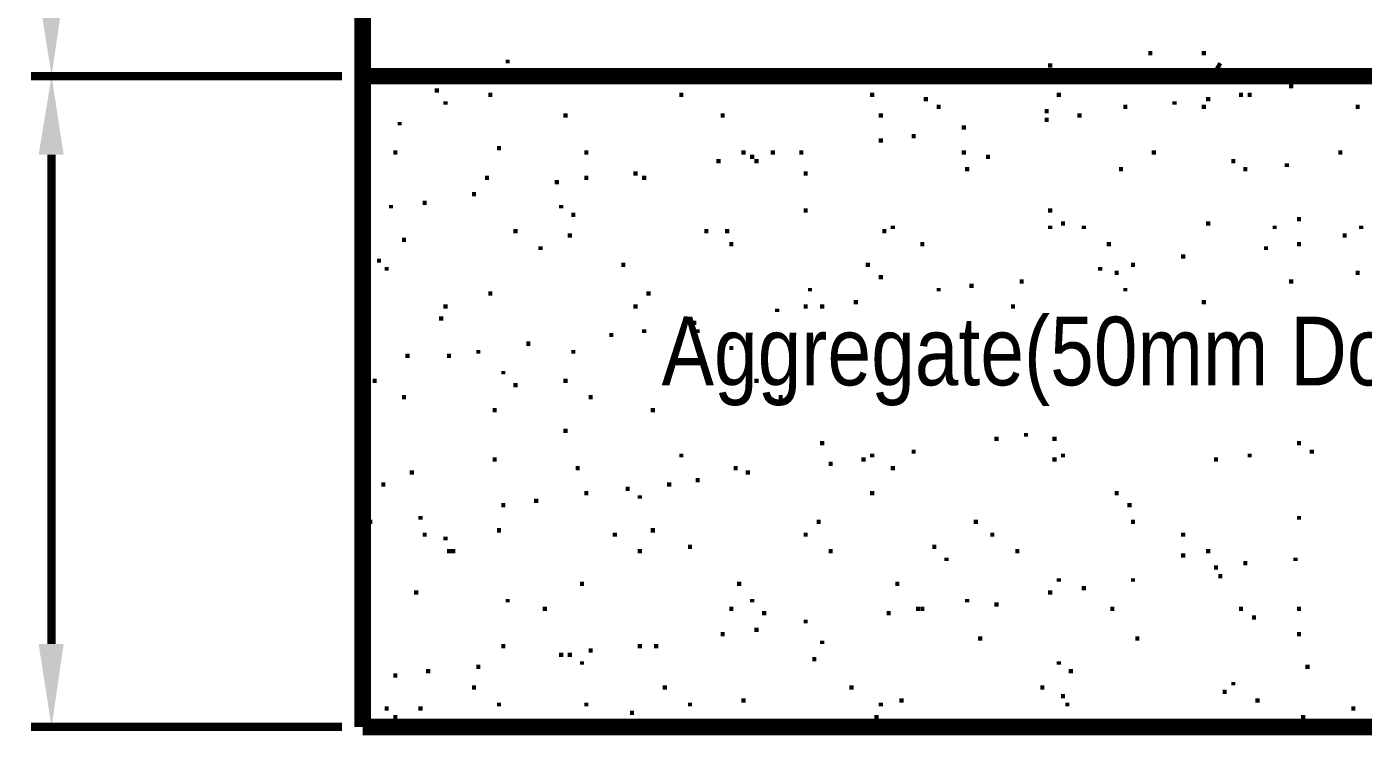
# Model space of a CAD drawing. Header units: millimetres. Extents: x 5 to 350, y 3 to 213.
# Drawn here: x 71.64 to 98.93, y 95.68 to 110.14 of the extents above; entities that cross this region are included whole.
import ezdxf

# ---------------------------------------------------------------- set-up
doc = ezdxf.new("R2010")
doc.units = ezdxf.units.MM
for name, color, linetype in [('H', 251, 'Continuous'), ('P', 255, 'Continuous'), ('T', 255, 'Continuous')]:
    doc.layers.add(name, color=color, linetype=linetype)
doc.styles.get("Standard").update_dxf_attribs({"font": 'arial.ttf'})

msp = doc.modelspace()

# ---------------------------------------------------------------- hatches: boundary and pattern name
at = {"layer": 'H', "linetype": 'Continuous'}
for points in [[(72.143, 109.132), (71.878, 110.825), (72.39, 110.825), (72.143, 109.132)], [(71.878, 107.527), (72.143, 109.132), (72.39, 107.527), (71.878, 107.527)], [(72.143, 95.85), (71.878, 97.543), (72.39, 97.543), (72.143, 95.85)]]:
    msp.add_hatch(color=256, dxfattribs=at).paths.add_polyline_path(points)

# ---------------------------------------------------------------- linework, layer by layer
at = {"layer": 'P'}
for points, const_width in [([(78.493, 120.403), (78.493, 95.85)], 0.339), ([(81.456, 109.396), (81.456, 109.467)], 0.085), ([(94.58, 109.555), (94.58, 109.643)], 0.085), ([(95.673, 109.555), (95.673, 109.643)], 0.085), ([(78.07, 109.132), (71.72, 109.132)], 0.169), ([(78.07, 109.132), (71.72, 109.132)], 0.169), ([(123.19, 109.132), (78.493, 109.132)], 0.339), ([(78.493, 109.132), (126.065, 109.132)], 0.339), ([(80.61, 109.044), (80.61, 109.132)], 0.085), ([(84.49, 109.044), (84.49, 109.132)], 0.085), ([(88.388, 109.044), (88.388, 109.132)], 0.085), ([(92.198, 109.044), (92.198, 109.132)], 0.085), ([(92.534, 109.308), (92.534, 109.396)], 0.085), ([(95.85, 109.132), (96.008, 109.396)], 0.085), ([(96.008, 109.132), (96.008, 109.308)], 0.085), ([(96.097, 109.044), (96.097, 109.132)], 0.085), ([(80.01, 108.797), (80.01, 108.885)], 0.085), ([(97.455, 108.885), (97.455, 108.973)], 0.085), ([(80.186, 108.55), (80.186, 108.62)], 0.085), ([(81.104, 108.708), (81.104, 108.797)], 0.085), ([(85.002, 108.708), (85.002, 108.797)], 0.085), ([(85.002, 108.708), (85.002, 108.797)], 0.085), ([(88.9, 108.708), (88.9, 108.797)], 0.085), ([(89.994, 108.62), (89.994, 108.708)], 0.085), ([(92.71, 108.708), (92.71, 108.797)], 0.085), ([(95.074, 108.55), (95.074, 108.62)], 0.085), ([(95.762, 108.62), (95.762, 108.708)], 0.085), ([(96.432, 108.708), (96.432, 108.797)], 0.085), ([(96.608, 108.708), (96.608, 108.797)], 0.085), ([(82.638, 108.285), (82.638, 108.373)], 0.085), ([(85.848, 108.285), (85.848, 108.373)], 0.085), ([(89.076, 108.285), (89.076, 108.373)], 0.085), ([(90.258, 108.462), (90.258, 108.55)], 0.085), ([(92.463, 108.373), (92.463, 108.462)], 0.085), ([(93.133, 108.285), (93.133, 108.373)], 0.085), ([(94.068, 108.462), (94.068, 108.55)], 0.085), ([(95.673, 108.462), (95.673, 108.55)], 0.085), ([(98.813, 108.462), (98.813, 108.55)], 0.085), ([(79.252, 108.126), (79.252, 108.197)], 0.085), ([(90.77, 108.038), (90.77, 108.126)], 0.085), ([(92.463, 108.197), (92.463, 108.285)], 0.085), ([(89.076, 107.774), (89.076, 107.862)], 0.085), ([(89.747, 107.862), (89.747, 107.95)], 0.085), ([(72.143, 107.527), (72.143, 97.543)], 0.169), ([(79.163, 107.527), (79.163, 107.615)], 0.085), ([(81.28, 107.615), (81.28, 107.703)], 0.085), ([(83.062, 107.527), (83.062, 107.615)], 0.085), ([(86.272, 107.527), (86.272, 107.615)], 0.085), ([(86.448, 107.438), (86.448, 107.527)], 0.085), ([(86.872, 107.527), (86.872, 107.615)], 0.085), ([(87.454, 107.527), (87.454, 107.615)], 0.085), ([(90.77, 107.527), (90.77, 107.615)], 0.085), ([(91.264, 107.438), (91.264, 107.527)], 0.085), ([(94.65, 107.527), (94.65, 107.615)], 0.085), ([(98.46, 107.527), (98.46, 107.615)], 0.085), ([(85.76, 107.35), (85.76, 107.438)], 0.085), ([(86.536, 107.35), (86.536, 107.438)], 0.085), ([(90.84, 107.192), (90.84, 107.28)], 0.085), ([(93.98, 107.192), (93.98, 107.28)], 0.085), ([(96.273, 107.35), (96.273, 107.438)], 0.085), ([(96.52, 107.192), (96.52, 107.28)], 0.085), ([(97.367, 107.28), (97.367, 107.35)], 0.085), ([(81.033, 107.015), (81.033, 107.103)], 0.085), ([(82.462, 106.927), (82.462, 107.015)], 0.085), ([(83.062, 107.015), (83.062, 107.103)], 0.085), ([(84.067, 107.103), (84.067, 107.192)], 0.085), ([(84.243, 107.015), (84.243, 107.103)], 0.085), ([(87.542, 107.103), (87.542, 107.192)], 0.085), ([(80.768, 106.68), (80.768, 106.768)], 0.085), ([(79.075, 106.433), (79.075, 106.504)], 0.085), ([(79.763, 106.504), (79.763, 106.592)], 0.085), ([(82.55, 106.433), (82.55, 106.504)], 0.085), ([(87.542, 106.345), (87.542, 106.433)], 0.085), ([(92.534, 106.345), (92.534, 106.433)], 0.085), ([(82.797, 106.257), (82.797, 106.345)], 0.085), ([(92.798, 106.08), (92.798, 106.168)], 0.085), ([(95.762, 106.08), (95.762, 106.168)], 0.085), ([(97.614, 106.168), (97.614, 106.257)], 0.085), ([(81.615, 105.922), (81.615, 106.01)], 0.085), ([(82.726, 105.833), (82.726, 105.922)], 0.085), ([(85.513, 105.922), (85.513, 106.01)], 0.085), ([(85.937, 105.922), (85.937, 106.01)], 0.085), ([(89.147, 105.922), (89.147, 106.01)], 0.085), ([(89.323, 106.01), (89.323, 106.08)], 0.085), ([(92.534, 106.01), (92.534, 106.08)], 0.085), ([(93.222, 106.01), (93.222, 106.08)], 0.085), ([(97.12, 106.01), (97.12, 106.08)], 0.085), ([(98.548, 105.833), (98.548, 105.922)], 0.085), ([(98.884, 106.01), (98.884, 106.08)], 0.085), ([(79.34, 105.745), (79.34, 105.833)], 0.085), ([(82.127, 105.586), (82.127, 105.657)], 0.085), ([(86.025, 105.657), (86.025, 105.745)], 0.085), ([(89.923, 105.657), (89.923, 105.745)], 0.085), ([(93.733, 105.657), (93.733, 105.745)], 0.085), ([(96.943, 105.586), (96.943, 105.657)], 0.085), ([(97.614, 105.657), (97.614, 105.745)], 0.085), ([(97.614, 105.657), (97.614, 105.745)], 0.085), ([(78.828, 105.322), (78.828, 105.41)], 0.085), ([(83.82, 105.234), (83.82, 105.322)], 0.085), ([(88.812, 105.234), (88.812, 105.322)], 0.085), ([(94.227, 105.234), (94.227, 105.322)], 0.085), ([(95.25, 105.41), (95.25, 105.498)], 0.085), ([(78.987, 105.163), (78.987, 105.234)], 0.085), ([(89.076, 104.987), (89.076, 105.075)], 0.085), ([(93.557, 105.163), (93.557, 105.234)], 0.085), ([(93.892, 105.075), (93.892, 105.163)], 0.085), ([(98.813, 105.075), (98.813, 105.163)], 0.085), ([(87.63, 104.74), (87.63, 104.81)], 0.085), ([(90.258, 104.74), (90.258, 104.81)], 0.085), ([(90.928, 104.81), (90.928, 104.898)], 0.085), ([(90.928, 104.81), (90.928, 104.898)], 0.085), ([(91.952, 104.898), (91.952, 104.987)], 0.085), ([(94.068, 104.74), (94.068, 104.81)], 0.085), ([(97.455, 104.898), (97.455, 104.987)], 0.085), ([(81.104, 104.652), (81.104, 104.74)], 0.085), ([(84.332, 104.652), (84.332, 104.74)], 0.085), ([(88.565, 104.475), (88.565, 104.563)], 0.085), ([(95.673, 104.475), (95.673, 104.563)], 0.085), ([(80.098, 104.14), (80.098, 104.228)], 0.085), ([(80.186, 104.387), (80.186, 104.475)], 0.085), ([(84.067, 104.387), (84.067, 104.475)], 0.085), ([(85.09, 104.14), (85.09, 104.228)], 0.085), ([(86.96, 104.316), (86.96, 104.387)], 0.085), ([(87.542, 104.387), (87.542, 104.475)], 0.085), ([(87.877, 104.387), (87.877, 104.475)], 0.085), ([(91.775, 104.387), (91.775, 104.475)], 0.085), ([(84.243, 103.893), (84.243, 103.964)], 0.085), ([(85.266, 104.052), (85.266, 104.14)], 0.085), ([(85.337, 103.893), (85.337, 103.964)], 0.085), ([(81.88, 103.628), (81.88, 103.717)], 0.085), ([(83.573, 103.805), (83.573, 103.893)], 0.085), ([(79.41, 103.382), (79.41, 103.47)], 0.085), ([(80.257, 103.382), (80.257, 103.47)], 0.085), ([(80.857, 103.47), (80.857, 103.54)], 0.085), ([(82.797, 103.47), (82.797, 103.54)], 0.085), ([(86.025, 103.54), (86.025, 103.628)], 0.085), ([(78.564, 103.205), (78.564, 103.293)], 0.085), ([(78.74, 102.87), (78.74, 102.958)], 0.085), ([(81.368, 103.046), (81.368, 103.117)], 0.085), ([(81.615, 102.782), (81.615, 102.87)], 0.085), ([(82.638, 102.87), (82.638, 102.958)], 0.085), ([(86.36, 102.958), (86.36, 103.046)], 0.085), ([(86.536, 102.87), (86.536, 102.958)], 0.085), ([(79.34, 102.535), (79.34, 102.623)], 0.085), ([(83.15, 102.535), (83.15, 102.623)], 0.085), ([(87.03, 102.535), (87.03, 102.623)], 0.085), ([(81.192, 102.27), (81.192, 102.358)], 0.085), ([(84.42, 102.27), (84.42, 102.358)], 0.085), ([(82.638, 101.847), (82.638, 101.935)], 0.085), ([(91.44, 101.688), (91.44, 101.776)], 0.085), ([(92.04, 101.776), (92.04, 101.847)], 0.085), ([(92.622, 101.688), (92.622, 101.776)], 0.085), ([(87.877, 101.6), (87.877, 101.688)], 0.085), ([(89.747, 101.424), (89.747, 101.512)], 0.085), ([(97.614, 101.6), (97.614, 101.688)], 0.085), ([(97.878, 101.424), (97.878, 101.512)], 0.085), ([(81.192, 101.265), (81.192, 101.353)], 0.085), ([(85.002, 101.353), (85.002, 101.424)], 0.085), ([(88.053, 101.177), (88.053, 101.265)], 0.085), ([(88.724, 101.265), (88.724, 101.353)], 0.085), ([(88.9, 101.353), (88.9, 101.424)], 0.085), ([(92.622, 101.265), (92.622, 101.353)], 0.085), ([(92.798, 101.353), (92.798, 101.424)], 0.085), ([(95.92, 101.265), (95.92, 101.353)], 0.085), ([(96.608, 101.353), (96.608, 101.424)], 0.085), ([(79.498, 101), (79.498, 101.088)], 0.085), ([(82.885, 101.088), (82.885, 101.177)], 0.085), ([(86.113, 101.088), (86.113, 101.177)], 0.085), ([(86.36, 101), (86.36, 101.088)], 0.085), ([(89.323, 101.088), (89.323, 101.177)], 0.085), ([(78.916, 100.753), (78.916, 100.842)], 0.085), ([(83.908, 100.665), (83.908, 100.753)], 0.085), ([(84.755, 100.753), (84.755, 100.842)], 0.085), ([(85.337, 100.842), (85.337, 100.93)], 0.085), ([(81.368, 100.33), (81.368, 100.418)], 0.085), ([(82.038, 100.418), (82.038, 100.506)], 0.085), ([(83.062, 100.577), (83.062, 100.665)], 0.085), ([(84.155, 100.506), (84.155, 100.577)], 0.085), ([(88.9, 100.577), (88.9, 100.665)], 0.085), ([(93.892, 100.577), (93.892, 100.665)], 0.085), ([(94.156, 100.33), (94.156, 100.418)], 0.085), ([(79.675, 100.083), (79.675, 100.154)], 0.085), ([(97.614, 100.083), (97.614, 100.154)], 0.085), ([(78.652, 99.995), (78.652, 100.083)], 0.085), ([(81.28, 99.818), (81.28, 99.907)], 0.085), ([(84.42, 99.818), (84.42, 99.907)], 0.085), ([(87.806, 99.995), (87.806, 100.083)], 0.085), ([(91.017, 99.995), (91.017, 100.083)], 0.085), ([(94.227, 99.995), (94.227, 100.083)], 0.085), ([(79.763, 99.73), (79.763, 99.818)], 0.085), ([(80.186, 99.66), (80.186, 99.73)], 0.085), ([(83.644, 99.73), (83.644, 99.818)], 0.085), ([(87.542, 99.73), (87.542, 99.818)], 0.085), ([(91.352, 99.73), (91.352, 99.818)], 0.085), ([(95.25, 99.73), (95.25, 99.818)], 0.085), ([(80.257, 99.395), (80.257, 99.483)], 0.085), ([(80.345, 99.395), (80.345, 99.483)], 0.085), ([(84.155, 99.395), (84.155, 99.483)], 0.085), ([(85.178, 99.483), (85.178, 99.572)], 0.085), ([(88.053, 99.395), (88.053, 99.483)], 0.085), ([(90.17, 99.483), (90.17, 99.572)], 0.085), ([(90.417, 99.236), (90.417, 99.307)], 0.085), ([(91.863, 99.395), (91.863, 99.483)], 0.085), ([(95.25, 99.307), (95.25, 99.395)], 0.085), ([(95.762, 99.395), (95.762, 99.483)], 0.085), ([(97.543, 99.236), (97.543, 99.307)], 0.085), ([(95.92, 99.06), (95.92, 99.148)], 0.085), ([(96.52, 99.148), (96.52, 99.236)], 0.085), ([(82.973, 98.725), (82.973, 98.813)], 0.085), ([(86.184, 98.725), (86.184, 98.813)], 0.085), ([(89.412, 98.725), (89.412, 98.813)], 0.085), ([(92.71, 98.813), (92.71, 98.884)], 0.085), ([(94.227, 98.813), (94.227, 98.884)], 0.085), ([(96.008, 98.884), (96.008, 98.972)], 0.085), ([(79.587, 98.548), (79.587, 98.637)], 0.085), ([(92.534, 98.548), (92.534, 98.637)], 0.085), ([(93.222, 98.637), (93.222, 98.725)], 0.085), ([(81.456, 98.39), (81.456, 98.46)], 0.085), ([(82.215, 98.213), (82.215, 98.302)], 0.085), ([(86.025, 98.213), (86.025, 98.302)], 0.085), ([(86.448, 98.39), (86.448, 98.46)], 0.085), ([(86.695, 98.125), (86.695, 98.213)], 0.085), ([(89.235, 98.125), (89.235, 98.213)], 0.085), ([(89.835, 98.213), (89.835, 98.302)], 0.085), ([(89.923, 98.213), (89.923, 98.302)], 0.085), ([(90.84, 98.39), (90.84, 98.46)], 0.085), ([(91.44, 98.302), (91.44, 98.39)], 0.085), ([(93.804, 98.213), (93.804, 98.302)], 0.085), ([(96.432, 98.213), (96.432, 98.302)], 0.085), ([(97.614, 98.213), (97.614, 98.302)], 0.085), ([(87.542, 97.966), (87.542, 98.037)], 0.085), ([(96.696, 98.037), (96.696, 98.125)], 0.085), ([(85.848, 97.702), (85.848, 97.79)], 0.085), ([(86.536, 97.79), (86.536, 97.878)], 0.085), ([(91.105, 97.614), (91.105, 97.702)], 0.085), ([(94.315, 97.614), (94.315, 97.702)], 0.085), ([(97.614, 97.702), (97.614, 97.79)], 0.085), ([(81.368, 97.455), (81.368, 97.543)], 0.085), ([(83.15, 97.367), (83.15, 97.455)], 0.085), ([(84.155, 97.455), (84.155, 97.543)], 0.085), ([(84.49, 97.455), (84.49, 97.543)], 0.085), ([(87.877, 97.543), (87.877, 97.614)], 0.085), ([(80.857, 97.032), (80.857, 97.12)], 0.085), ([(82.55, 97.278), (82.55, 97.367)], 0.085), ([(82.726, 97.278), (82.726, 97.367)], 0.085), ([(82.973, 97.12), (82.973, 97.19)], 0.085), ([(87.718, 97.19), (87.718, 97.278)], 0.085), ([(92.71, 97.12), (92.71, 97.19)], 0.085), ([(97.79, 97.032), (97.79, 97.12)], 0.085), ([(79.163, 96.855), (79.163, 96.943)], 0.085), ([(79.834, 96.943), (79.834, 97.032)], 0.085), ([(92.957, 96.943), (92.957, 97.032)], 0.085), ([(80.768, 96.608), (80.768, 96.696)], 0.085), ([(84.667, 96.608), (84.667, 96.696)], 0.085), ([(88.477, 96.608), (88.477, 96.696)], 0.085), ([(92.375, 96.608), (92.375, 96.696)], 0.085), ([(96.097, 96.52), (96.097, 96.608)], 0.085), ([(96.273, 96.696), (96.273, 96.767)], 0.085), ([(81.28, 96.273), (81.28, 96.344)], 0.085), ([(83.062, 96.273), (83.062, 96.344)], 0.085), ([(85.178, 96.273), (85.178, 96.344)], 0.085), ([(86.272, 96.344), (86.272, 96.432)], 0.085), ([(89.076, 96.273), (89.076, 96.344)], 0.085), ([(89.5, 96.344), (89.5, 96.432)], 0.085), ([(92.798, 96.432), (92.798, 96.52)], 0.085), ([(92.886, 96.273), (92.886, 96.344)], 0.085), ([(96.767, 96.344), (96.767, 96.432)], 0.085), ([(78.987, 96.185), (78.987, 96.273)], 0.085), ([(79.163, 96.008), (79.163, 96.097)], 0.085), ([(79.675, 96.185), (79.675, 96.273)], 0.085), ([(83.996, 96.097), (83.996, 96.185)], 0.085), ([(88.988, 96.008), (88.988, 96.097)], 0.085), ([(97.702, 96.008), (97.702, 96.097)], 0.085), ([(98.725, 96.185), (98.725, 96.273)], 0.085), ([(78.07, 95.85), (71.72, 95.85)], 0.169), ([(78.493, 95.85), (126.065, 95.85)], 0.339), ([(94.068, 95.92), (94.068, 96.008)], 0.085), ([(97.032, 95.92), (97.032, 96.008)], 0.085)]:
    msp.add_lwpolyline(points, dxfattribs=dict(at, const_width=const_width))

# ---------------------------------------------------------------- texts
at = {"layer": 'T', "insert": (84.6, 102.4), "char_height": 1.4, "attachment_point": 7}
msp.add_mtext('{\\fArial Narrow|b0|i0|c0|p18;Aggregate(50mm Down Graded Size) : Sand}', dxfattribs=at)

doc.saveas('drawing.dxf')
